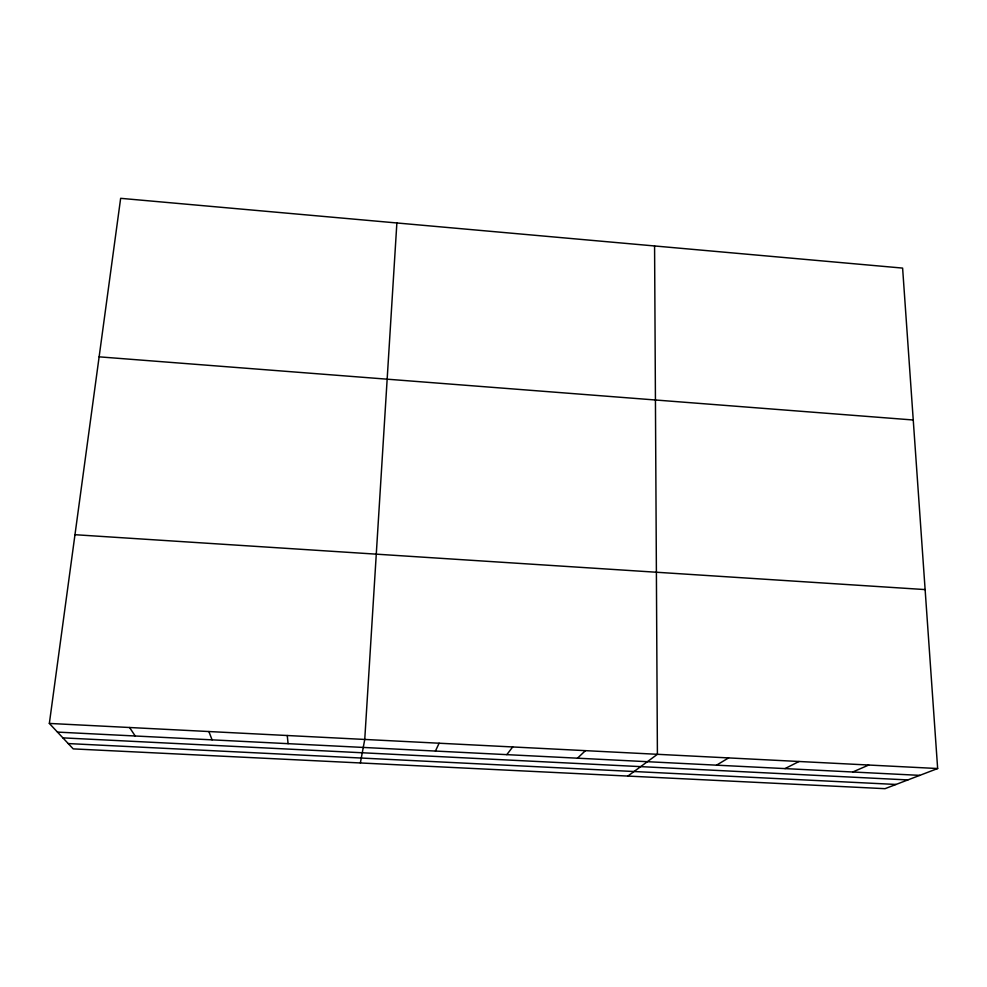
<?xml version="1.0" encoding="UTF-8"?>
<svg xmlns="http://www.w3.org/2000/svg" width="987" height="987" viewBox="0 0 987 987"><rect width="100%" height="100%" fill="white"/><g stroke="black" fill="none" stroke-linecap="round" stroke-linejoin="round"><path stroke-width="1.48" d="M396.873 222.976L364.746 739.448L360.366 762.963M49.35 723.434L120.648 198.325L902.611 268.094L937.65 768.528L885.006 788.675L73.211 748.886L49.35 723.434L937.65 768.528M435.427 751.058L439.116 743.223M506.825 754.636L512.685 746.949M577.481 758.189L585.439 750.651M627.88 776.066L657.404 754.302L654.578 245.96M716.55 765.159L728.603 757.917M785.01 768.602L799.026 761.495M852.756 771.994L868.708 765.036M57.468 732.095L919.798 775.363M62.884 737.869L907.855 779.927M68.226 743.569L896.036 784.455M74.975 534.707L925.115 589.584M99.119 356.838L913.246 419.993M129.568 727.505L135.207 735.994M208.874 731.527L212.082 739.855M287.254 735.512L288.093 743.667"/></g></svg>
